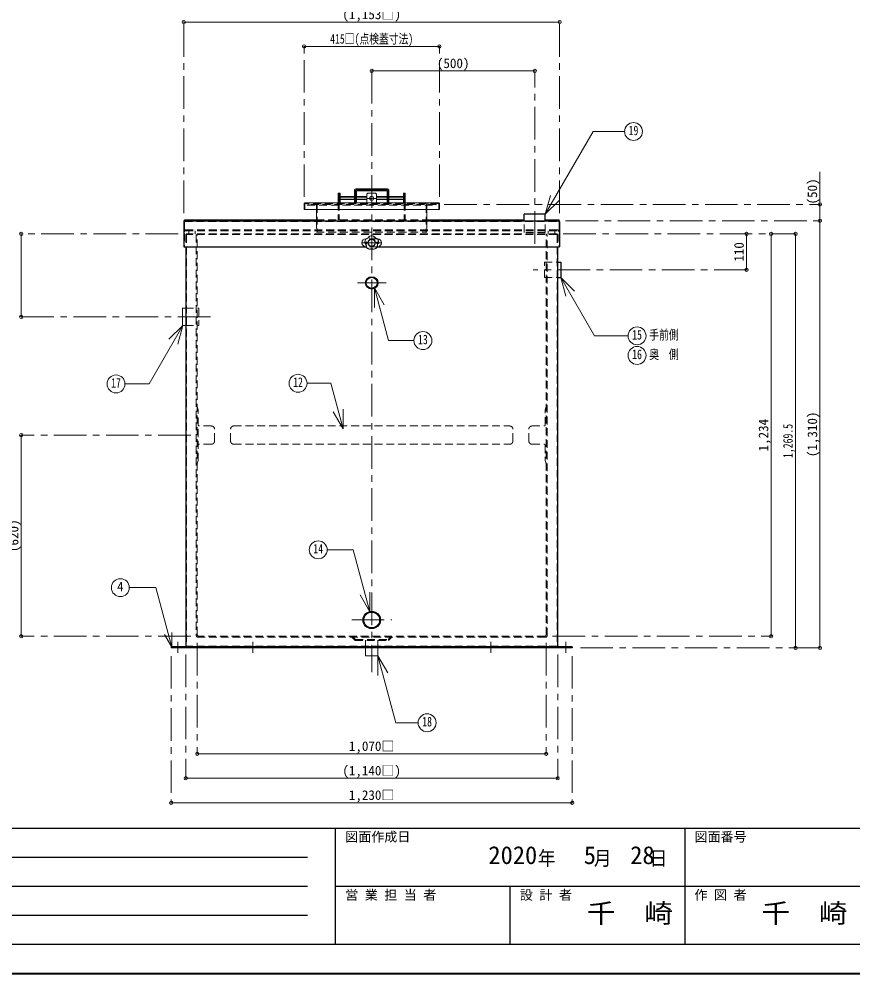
# Model space of a CAD drawing. Units: millimetres at full size, sheet at 1:20; some dimension numbers follow another scale. Extents: x -4246 to 3854, y -2716 to 2904.
# Drawn here: x -1277 to 1280, y -2716 to 212 of the extents above; entities that cross this region are included whole.
import ezdxf
from ezdxf.enums import TextEntityAlignment as Align

# ---------------------------------------------------------------- set-up
doc = ezdxf.new("R2010")
doc.units = ezdxf.units.MM
doc.header["$LTSCALE"] = 20
doc.header["$PDMODE"] = 32
doc.header["$PDSIZE"] = 10
doc.linetypes.add('CHAIN1', pattern=[8, 5, -1, 1, -1])
doc.linetypes.add('DASHED1', pattern=[1.8, 1.2, -0.6])
doc.layers.add('0-0', color=7, linetype='Continuous', lineweight=9)
doc.styles.add('ＭＳ ゴシック', font='')
doc.styles.get('ＭＳ ゴシック').set_extended_font_data('MS Gothic')

msp = doc.modelspace()

# ---------------------------------------------------------------- linework, layer by layer
at = {"layer": '0-0', "color": 4}
for p, q in [((380.9, 203.33), (-772.1, 203.33)), ((11.9, 128.33), (-403.1, 128.33)), ((304.4, 53.33), (-195.6, 53.33)), ((1179.4, -406.17), (1179.4, -256.17)), ((-298.6, -321.17), (-298.6, -351.17)), ((-295.6, -321.17), (-298.6, -321.17)), ((-95.6, -321.17), (-92.6, -321.17)), ((-92.6, -321.17), (-92.6, -351.17)), ((-292.6, -331.67), (-248.6, -331.67)), ((-292.6, -340.67), (-248.6, -340.67)), ((-242.6, -331.67), (-210.6, -331.67)), ((-242.6, -340.67), (-210.6, -340.67)), ((-180.6, -331.67), (-148.6, -331.67)), ((-180.6, -340.67), (-148.6, -340.67)), ((-98.6, -331.67), (-142.6, -331.67)), ((-98.6, -340.67), (-142.6, -340.67)), ((-365.1, -406.17), (-365.1, -371.17)), ((-26.1, -406.17), (-26.1, -371.17)), ((-770.1, -403.17), (-770.1, -406.17)), ((-365.1, -403.17), (-770.1, -403.17)), ((-26.1, -403.17), (271.9, -403.17)), ((336.9, -403.17), (378.9, -403.17)), ((378.9, -403.17), (378.9, -406.17)), ((1179.4, -1716.17), (1179.4, -406.17)), ((-1270.6, -446.67), (-1270.6, -701.17)), ((954.4, -446.67), (954.4, -556.67)), ((1029.4, -1680.67), (1029.4, -446.67)), ((1104.4, -446.67), (1104.4, -1716.17)), ((-1270.6, -1063.67), (-1270.6, -1680.67)), ((-730.6, -2041.17), (339.4, -2041.17)), ((374.9, -2116.17), (-766.1, -2116.17)), ((-810.6, -2191.17), (419.4, -2191.17))]:
    msp.add_line(p, q, dxfattribs=at)
at = {"layer": '0-0', "color": 4, "linetype": 'CHAIN1'}
for p, q in [((-772.1, -383.17), (-772.1, 203.33)), ((380.9, -383.17), (380.9, 203.33)), ((-403.1, -333.17), (-403.1, 128.33)), ((11.9, -333.17), (11.9, 128.33)), ((-195.6, 53.33), (-195.6, -1790.67)), ((304.4, -477.17), (304.4, 53.33)), ((-245.6, -314.17), (-245.6, -351.17)), ((-148.6, -311.17), (-242.6, -311.17)), ((-145.6, -314.17), (-145.6, -351.17)), ((-298.6, -336.17), (-248.6, -336.17)), ((-242.6, -336.17), (-210.6, -336.17)), ((-211.6, -337.47), (-179.6, -337.47)), ((-180.6, -336.17), (-148.6, -336.17)), ((-92.6, -336.17), (-142.6, -336.17)), ((26.9, -356.17), (1179.4, -356.17)), ((398.9, -406.17), (1179.4, -406.17)), ((-789.1, -446.67), (-1270.6, -446.67)), ((391.9, -446.67), (1104.4, -446.67)), ((-227.1, -473.67), (-164.1, -473.67)), ((954.4, -556.67), (299.4, -556.67)), ((-151.6, -596.67), (-239.6, -596.67)), ((-690.6, -701.17), (-1270.6, -701.17)), ((-750.6, -1063.67), (-1270.6, -1063.67)), ((-257.1, -1630.67), (-134.1, -1630.67)), ((-750.6, -1680.67), (-1270.6, -1680.67)), ((-790.6, -1698.17), (-790.6, -1731.17)), ((-560.6, -1698.17), (-560.6, -1731.17)), ((169.4, -1698.17), (169.4, -1731.17)), ((359.4, -1680.67), (1029.4, -1680.67)), ((399.4, -1698.17), (399.4, -1731.17)), ((-730.6, -1700.67), (-730.6, -2041.17)), ((339.4, -1700.67), (339.4, -2041.17)), ((444.4, -1716.17), (1179.4, -1716.17)), ((-810.6, -1741.17), (-810.6, -2191.17)), ((-766.1, -1736.67), (-766.1, -2116.17)), ((374.9, -1736.67), (374.9, -2116.17)), ((419.4, -1741.17), (419.4, -2191.17))]:
    msp.add_line(p, q, dxfattribs=at)
at = {"layer": '0-0', "lineweight": 18}
for p, q in [((336.78, -386.27), (483.32, -132.46)), ((579.9, -132.46), (483.32, -132.46)), ((-295.6, -321.17), (-295.6, -351.17)), ((-295.6, -321.17), (-292.6, -321.17)), ((-292.6, -351.17), (-292.6, -321.17)), ((-248.6, -312.67), (-248.6, -351.17)), ((-147.1, -308.17), (-244.1, -308.17)), ((-242.6, -315.67), (-242.6, -351.17)), ((-241.1, -314.17), (-150.1, -314.17)), ((-210.6, -324.47), (-207.6, -321.47)), ((-183.6, -321.47), (-207.6, -321.47)), ((-183.6, -321.47), (-180.6, -324.47)), ((-148.6, -315.67), (-148.6, -351.17)), ((-142.6, -312.67), (-142.6, -351.17)), ((-95.6, -321.17), (-98.6, -321.17)), ((-98.6, -351.17), (-98.6, -321.17)), ((-95.6, -321.17), (-95.6, -351.17)), ((-401.1, -351.17), (9.9, -351.17)), ((-210.6, -324.47), (-210.6, -351.17)), ((-180.6, -324.47), (-180.6, -351.17)), ((336.78, -386.27), (352.31, -328.32)), ((336.78, -386.27), (379.21, -343.85)), ((-403.1, -353.17), (-403.1, -371.17)), ((11.9, -371.17), (-403.1, -371.17)), ((11.9, -353.17), (11.9, -371.17)), ((-213.1, -461.17), (-212.04, -461.17)), ((-179.17, -461.17), (-178.1, -461.17)), ((384.19, -579.97), (426.62, -622.39)), ((384.19, -579.97), (399.72, -637.92)), ((384.19, -579.97), (487.71, -759.26)), ((-187.03, -612.35), (-157.03, -664.31)), ((-187.03, -612.35), (-187.03, -672.35)), ((-187.03, -612.35), (-143.8, -773.69)), ((-775.6, -674.67), (-775.6, -727.67)), ((-766.1, -674.67), (-775.6, -674.67)), ((-775.03, -727.08), (-878.74, -906.71)), ((-775.03, -727.08), (-817.46, -769.5)), ((-775.03, -727.08), (-790.56, -785.03)), ((-766.1, -727.67), (-775.6, -727.67)), ((590.81, -759.26), (487.71, -759.26)), ((-66.13, -773.69), (-143.8, -773.69)), ((-878.74, -906.71), (-952.45, -906.71)), ((-320.98, -904.61), (-394.04, -904.61)), ((-283.6, -1044.13), (-320.98, -904.61)), ((-283.6, -1044.13), (-313.6, -992.17)), ((-283.6, -1044.13), (-283.6, -984.13)), ((-201.38, -1605.85), (-201.38, -1545.85)), ((-201.38, -1605.85), (-231.38, -1553.89)), ((-808.91, -1713.67), (-808.91, -1668.67)), ((-808.91, -1713.67), (-831.41, -1674.7)), ((-214.6, -1716.17), (-214.6, -1740.67)), ((-176.6, -1716.17), (-176.6, -1740.67)), ((-214.6, -1740.67), (-176.6, -1740.67)), ((-176.67, -1740.58), (-146.67, -1792.54)), ((-176.67, -1740.58), (-176.67, -1800.58)), ((-176.67, -1740.58), (-121.65, -1945.91)), ((-53.17, -1945.91), (-121.65, -1945.91))]:
    msp.add_line(p, q, dxfattribs=at)
at = {"layer": '0-0', "color": 4, "linetype": 'DASHED1'}
for p, q in [((-298.6, -331.67), (-292.6, -331.67)), ((-298.6, -340.67), (-292.6, -340.67)), ((-298.6, -351.17), (-298.6, -403.17)), ((-295.6, -351.17), (-295.6, -403.17)), ((-215.35, -351.17), (-215.35, -353.17)), ((-210.6, -356.17), (-210.6, -350.87)), ((-180.6, -356.17), (-180.6, -350.87)), ((-175.85, -351.17), (-175.85, -353.17)), ((-92.6, -331.67), (-98.6, -331.67)), ((-92.6, -340.67), (-98.6, -340.67)), ((-95.6, -351.17), (-95.6, -403.17)), ((-92.6, -351.17), (-92.6, -403.17)), ((-401.1, -354.17), (-401.1, -371.17)), ((8.9, -353.17), (-400.1, -353.17)), ((-393.1, -356.17), (-393.1, -358.17)), ((1.9, -356.17), (-393.1, -356.17)), ((-393.1, -358.17), (1.9, -358.17)), ((-388.1, -353.17), (-388.1, -356.17)), ((-368.1, -353.17), (-368.1, -356.17)), ((-365.1, -359.17), (-365.1, -371.17)), ((-363.1, -358.17), (-363.1, -441.67)), ((-28.1, -358.17), (-28.1, -441.67)), ((-26.1, -359.17), (-26.1, -371.17)), ((-23.1, -353.17), (-23.1, -356.17)), ((-3.1, -353.17), (-3.1, -356.17)), ((1.9, -356.17), (1.9, -358.17)), ((9.9, -354.17), (9.9, -371.17)), ((-365.1, -403.17), (-26.1, -403.17)), ((-365.1, -406.17), (-365.1, -441.67)), ((-26.1, -406.17), (-26.1, -441.67)), ((-737.1, -446.67), (-737.1, -436.67)), ((345.9, -446.67), (345.9, -436.67)), ((-365.1, -441.67), (-26.1, -441.67)), ((-179.17, -461.17), (-212.04, -461.17)), ((-215.6, -471.92), (-213.1, -470.67)), ((-215.6, -471.92), (-215.6, -475.42)), ((-213.1, -476.67), (-215.6, -475.42)), ((-213.1, -470.67), (-210.6, -471.92)), ((-210.6, -475.42), (-213.1, -476.67)), ((-210.6, -471.92), (-210.6, -475.42)), ((-178.1, -470.67), (-180.6, -471.92)), ((-180.6, -471.92), (-180.6, -475.42)), ((-180.6, -475.42), (-178.1, -476.67)), ((-175.6, -471.92), (-178.1, -470.67)), ((-178.1, -476.67), (-175.6, -475.42)), ((-175.6, -471.92), (-175.6, -475.42)), ((-172.48, -669.55), (-169.42, -674.85)), ((-766.1, -674.67), (-725.6, -674.67)), ((-725.6, -674.67), (-725.6, -727.67)), ((-766.1, -727.67), (-725.6, -727.67)), ((-730.6, -975.67), (-727.6, -985.67)), ((-727.6, -1141.67), (-727.6, -985.67)), ((339.4, -975.67), (336.4, -985.67)), ((336.4, -1032.67), (336.4, -985.67)), ((-687.6, -1035.67), (-724.6, -1035.67)), ((-677.6, -1081.67), (-677.6, -1045.67)), ((286.4, -1081.67), (286.4, -1045.67)), ((296.4, -1035.67), (333.4, -1035.67)), ((-687.6, -1091.67), (-724.6, -1091.67)), ((296.4, -1091.67), (333.4, -1091.67)), ((336.4, -1094.67), (336.4, -1141.67)), ((-730.6, -1151.67), (-727.6, -1141.67)), ((339.4, -1151.67), (336.4, -1141.67)), ((-255.6, -1680.67), (-245.6, -1690.67)), ((-245.6, -1690.67), (-145.6, -1690.67)), ((-214.6, -1716.17), (-214.6, -1690.67)), ((-176.6, -1716.17), (-176.6, -1690.67)), ((-135.6, -1680.67), (-145.6, -1690.67)), ((-134.36, -1683.67), (-144.36, -1693.67)), ((-797.6, -1713.17), (-797.6, -1716.17)), ((-783.6, -1713.17), (-783.6, -1716.17)), ((392.4, -1713.17), (392.4, -1716.17)), ((406.4, -1713.17), (406.4, -1716.17))]:
    msp.add_line(p, q, dxfattribs=at)
at = {"layer": '0-0', "color": 5, "lineweight": 25}
for p, q in [((-772.1, -408.17), (-772.1, -486.17)), ((-770.1, -406.17), (378.9, -406.17)), ((336.9, -386.17), (271.9, -386.17)), ((271.9, -406.17), (271.9, -386.17)), ((336.9, -406.17), (336.9, -386.17)), ((380.9, -408.17), (380.9, -486.17)), ((-772.1, -486.17), (-212.49, -486.17)), ((-766.1, -486.17), (-766.1, -1711.17)), ((-178.71, -486.17), (380.9, -486.17)), ((374.9, -1711.17), (374.9, -486.17)), ((374.9, -533.17), (384.4, -533.17)), ((384.4, -533.17), (384.4, -580.17)), ((374.9, -580.17), (384.4, -580.17)), ((-810.6, -1713.17), (-810.6, -1716.17)), ((419.4, -1713.17), (-810.6, -1713.17)), ((419.4, -1716.17), (-810.6, -1716.17)), ((419.4, -1713.17), (419.4, -1716.17))]:
    msp.add_line(p, q, dxfattribs=at)
at = {"layer": '0-0', "linetype": 'DASHED1', "lineweight": 18}
for p, q in [((-770.1, -409.17), (-770.1, -486.17)), ((-769.1, -408.17), (377.9, -408.17)), ((271.9, -442.17), (271.9, -406.17)), ((336.9, -442.17), (336.9, -406.17)), ((378.9, -409.17), (378.9, -486.17)), ((-767.1, -436.67), (375.9, -436.67)), ((372.9, -433.67), (-764.1, -433.67)), ((-757.1, -446.67), (-757.1, -436.67)), ((365.9, -446.67), (365.9, -436.67)), ((-766.1, -448.67), (-766.1, -486.17)), ((372.9, -446.67), (-764.1, -446.67)), ((-764.1, -449.67), (-764.1, -1710.17)), ((371.9, -448.67), (-763.1, -448.67)), ((-733.6, -448.67), (-733.6, -1678.67)), ((-730.6, -1675.67), (-730.6, -446.67)), ((336.9, -442.17), (271.9, -442.17)), ((339.4, -1675.67), (339.4, -446.67)), ((342.4, -1678.67), (342.4, -448.67)), ((372.9, -449.67), (372.9, -1710.17)), ((374.9, -448.67), (374.9, -486.17)), ((-178.71, -486.17), (-212.49, -486.17)), ((334.4, -533.17), (374.9, -533.17)), ((334.4, -580.17), (334.4, -533.17)), ((334.4, -580.17), (374.9, -580.17)), ((-628.6, -1081.67), (-628.6, -1045.67)), ((-618.6, -1035.67), (227.4, -1035.67)), ((237.4, -1081.67), (237.4, -1045.67)), ((-618.6, -1091.67), (227.4, -1091.67)), ((337.4, -1683.67), (-728.6, -1683.67)), ((334.4, -1680.67), (-725.6, -1680.67)), ((371.9, -1711.17), (-763.35, -1711.17)), ((-746.1, -1711.17), (-746.1, -1713.17)), ((-567.6, -1713.17), (-567.6, -1716.17)), ((-553.6, -1713.17), (-553.6, -1716.17)), ((162.4, -1713.17), (162.4, -1716.17)), ((176.4, -1713.17), (176.4, -1716.17)), ((354.9, -1711.17), (354.9, -1713.17))]:
    msp.add_line(p, q, dxfattribs=at)
at = {"layer": '0-0', "color": 6, "lineweight": 25}
for p, q in [((-4155.6, -2269.03), (3764.4, -2269.03)), ((-307.03, -2626.17), (-307.03, -2269.03)), ((764.4, -2269.03), (764.4, -2626.17)), ((-2249.89, -2358.32), (-392.75, -2358.32)), ((-392.75, -2447.6), (-2249.89, -2447.6)), ((3764.4, -2447.6), (-307.03, -2447.6)), ((228.68, -2626.17), (228.68, -2447.6)), ((-392.75, -2536.89), (-2249.89, -2536.89)), ((3764.4, -2626.17), (-4155.6, -2626.17))]:
    msp.add_line(p, q, dxfattribs=at)
at = {"layer": '0-0', "color": 1, "lineweight": 40}
msp.add_line((3854.4, -2716.17), (-4245.6, -2716.17), dxfattribs=at)
at = {"layer": '0-0', "lineweight": 18}
for points in [[(-201.38, -1605.85), (-252.39, -1415.5), (-332.2, -1415.5)], [(-808.91, -1713.67), (-857.72, -1531.51), (-939.13, -1531.51)]]:
    msp.add_lwpolyline(points, dxfattribs=at)
at = {"layer": '0-0', "color": 4, "linetype": 'DASHED1'}
msp.add_lwpolyline([(-256.85, -1683.67), (-246.85, -1693.67), (-144.36, -1693.67)], dxfattribs=at)
at = {"layer": '0-0', "lineweight": 18}
for centre, radius in [((607.4, -132.46), 27.5), ((-195.6, -337.47), 6), ((-195.6, -473.67), 10.5), ((618.31, -759.26), 27.5), ((-38.63, -773.69), 27.5), ((618.31, -819.26), 27.5), ((-421.54, -904.61), 27.5), ((-979.95, -906.71), 27.5), ((-359.7, -1415.5), 27.5), ((-966.63, -1531.51), 27.5), ((-25.67, -1945.91), 27.5)]:
    msp.add_circle(centre, radius, dxfattribs=at)
at = {"layer": '0-0', "color": 4}
msp.add_circle((-195.6, -473.67), 11.5, dxfattribs=at)
at = {"layer": '0-0', "color": 4, "linetype": 'DASHED1'}
for centre in [(-213.1, -473.67), (-178.1, -473.67)]:
    msp.add_circle(centre, 1.5, dxfattribs=at)
at = {"layer": '0-0', "color": 5, "lineweight": 25}
for centre, radius in [((-195.6, -596.67), 19), ((-195.6, -596.67), 17), ((-195.6, -1630.67), 26.5), ((-195.6, -1630.67), 24.3)]:
    msp.add_circle(centre, radius, dxfattribs=at)
at = {"layer": '0-0', "lineweight": 18}
for centre, radius, start, end in [((-244.1, -312.67), 4.5, 90, 180), ((-241.1, -315.67), 1.5, 90, 180), ((-150.1, -315.67), 1.5, 0, 90), ((-147.1, -312.67), 4.5, 0, 90), ((-401.1, -353.17), 2, 90, 180), ((9.9, -353.17), 2, 0, 90), ((-213.1, -473.67), 12.5, 90, 270), ((-195.6, -473.67), 21.5, 146.5, 177.5), ((-195.6, -473.67), 21, 146.5, 177.5), ((-224.44, -433.98), 29.89, 291.41115, 320.58885), ((-217.35, -443.73), 18.83, 283.0119, 328.9881), ((-195.6, -473.67), 21.5, 74.5, 105.5), ((-195.6, -473.67), 21, 74.5, 105.5), ((-173.85, -443.73), 18.83, 211.0119, 256.9881), ((-166.76, -433.98), 29.89, 219.41115, 248.58885), ((-178.1, -473.67), 12.5, 270, 90), ((-195.6, -473.67), 21, 2.5, 33.5), ((-195.6, -473.67), 21.5, 2.5, 33.5), ((-242.27, -488.84), 29.89, 3.41115, 32.58885), ((-230.8, -485.11), 18.83, 355.0119, 40.9881), ((-195.6, -473.67), 21.5, 218.5, 249.5), ((-195.6, -473.67), 21, 218.5, 249.5), ((-195.6, -522.74), 29.89, 75.41115, 104.58885), ((-195.6, -510.68), 18.83, 67.0119, 112.9881), ((-195.6, -473.67), 21, 290.5, 321.5), ((-195.6, -473.67), 21.5, 290.5, 321.5), ((-160.41, -485.11), 18.83, 139.0119, 184.9881), ((-148.94, -488.84), 29.89, 147.41115, 176.58885)]:
    msp.add_arc(centre, radius, start, end, dxfattribs=at)
at = {"layer": '0-0', "color": 4, "linetype": 'CHAIN1'}
for centre, start, end in [((-242.6, -314.17), 90, 180), ((-148.6, -314.17), 0, 90)]:
    msp.add_arc(centre, 3, start, end, dxfattribs=at)
at = {"layer": '0-0', "color": 4, "linetype": 'DASHED1'}
for centre, radius, start, end in [((-400.1, -354.17), 1, 90, 180), ((-366.1, -359.17), 1, 0, 90), ((-365.1, -358.17), 2, 0, 90), ((-26.1, -358.17), 2, 90, 180), ((-25.1, -359.17), 1, 90, 180), ((8.9, -354.17), 1, 0, 90), ((-724.6, -1032.67), 3, 180, 270), ((-687.6, -1045.67), 10, 0, 90), ((296.4, -1045.67), 10, 90, 180), ((333.4, -1032.67), 3, 270, 0), ((-687.6, -1081.67), 10, 270, 0), ((296.4, -1081.67), 10, 180, 270), ((-724.6, -1094.67), 3, 90, 180), ((333.4, -1094.67), 3, 0, 90)]:
    msp.add_arc(centre, radius, start, end, dxfattribs=at)
at = {"layer": '0-0', "color": 5, "lineweight": 25}
for centre, start, end in [((-770.1, -408.17), 90, 180), ((378.9, -408.17), 0, 90), ((-764.1, -1711.17), 180, 270), ((372.9, -1711.17), 270, 0)]:
    msp.add_arc(centre, 2, start, end, dxfattribs=at)
at = {"layer": '0-0', "linetype": 'DASHED1', "lineweight": 18}
for centre, radius, start, end in [((-769.1, -409.17), 1, 90, 180), ((377.9, -409.17), 1, 0, 90), ((-764.1, -439.67), 6, 90, 180), ((-767.1, -439.67), 3, 90, 180), ((372.9, -439.67), 6, 0, 90), ((375.9, -439.67), 3, 0, 90), ((-764.1, -448.67), 2, 90, 180), ((-763.1, -449.67), 1, 90, 180), ((371.9, -449.67), 1, 0, 90), ((372.9, -448.67), 2, 0, 90), ((-618.6, -1045.67), 10, 90, 180), ((227.4, -1045.67), 10, 0, 90), ((-618.6, -1081.67), 10, 180, 270), ((227.4, -1081.67), 10, 270, 0), ((-728.6, -1678.67), 5, 180, 270), ((-725.6, -1675.67), 5, 180, 270), ((334.4, -1675.67), 5, 270, 0), ((337.4, -1678.67), 5, 270, 0), ((-763.1, -1710.17), 1, 180, 270), ((371.9, -1710.17), 1, 270, 0)]:
    msp.add_arc(centre, radius, start, end, dxfattribs=at)
at = {"layer": '0-0', "color": 1}
for p in [(-772.1, 203.33), (380.9, 203.33), (-403.1, 128.33), (11.9, 128.33), (-195.6, 53.33), (304.4, 53.33), (1179.4, -356.17), (1179.4, -406.17), (-1270.6, -446.67), (954.4, -446.67), (1029.4, -446.67), (1104.4, -446.67), (954.4, -556.67), (-1270.6, -701.17), (-1270.6, -1063.67), (-1270.6, -1680.67), (1029.4, -1680.67), (1104.4, -1716.17), (1179.4, -1716.17), (-730.6, -2041.17), (339.4, -2041.17), (-766.1, -2116.17), (374.9, -2116.17), (-810.6, -2191.17), (419.4, -2191.17)]:
    msp.add_point(p, dxfattribs=at)

# ---------------------------------------------------------------- texts
at = {"layer": '0-0', "style": 'ＭＳ ゴシック'}
for s, height, p in [('(1,153□)', 29.33, (-285.6, 203.33)), ('(500)', 29.33, (4.4, 53.33)), ('4', 29.33, (-976.63, -1551.51)), ('1,070□', 29.33, (-265.6, -2041.17)), ('(1,140□)', 29.33, (-285.6, -2116.17)), ('1,230□', 29.33, (-265.6, -2191.17)), ('図面作成日', 29.33, (-277.03, -2319.03)), ('図面番号', 29.33, (794.4, -2319.03)), ('2020', 54.99, (162.4, -2395.82)), ('5', 54.99, (454.9, -2395.82)), ('28', 54.99, (597.4, -2395.82)), ('営 業 担 当 者', 29.33, (-277.03, -2497.6)), ('設 計 者', 29.33, (258.68, -2497.6)), ('作 図 者', 29.33, (794.4, -2497.6))]:
    msp.add_text(s, height=height, dxfattribs=at).set_placement(p, align=Align.BOTTOM_LEFT)
for s, height, width, p in [('415□(点検蓋寸法)', 29.33, 0.75, (-323.1, 128.33)), ('19', 29.33, 0.75, (592.4, -152.46)), ('13', 29.33, 0.75, (-53.63, -793.69)), ('15', 29.33, 0.75, (603.31, -779.26)), ('手前側', 29.33, 0.75, (655.81, -779.26)), ('16', 29.33, 0.75, (603.31, -839.26)), ('奥\u3000側', 29.33, 0.75, (655.81, -839.26)), ('17', 29.33, 0.75, (-994.95, -926.71)), ('12', 29.33, 0.75, (-436.54, -924.61)), ('14', 29.33, 0.75, (-374.7, -1435.5)), ('18', 29.33, 0.75, (-40.67, -1965.91)), ('千\u3000崎', 58.65, 1.1, (464.4, -2576.89)), ('千\u3000崎', 58.65, 1.1, (1000.11, -2576.89))]:
    msp.add_text(s, height=height, dxfattribs=dict(at, width=width)).set_placement(p, align=Align.BOTTOM_LEFT)
for s, p in [('(50)', (1179.4, -356.17)), ('110', (954.4, -531.67)), ('1,234', (1029.4, -1113.67)), ('(1,310)', (1179.4, -1131.17)), ('(620)', (-1270.6, -1422.17))]:
    msp.add_text(s, height=29.33, rotation=90, dxfattribs=at).set_placement(p, align=Align.BOTTOM_LEFT)
at = {"layer": '0-0', "style": 'ＭＳ ゴシック', "width": 0.75}
msp.add_text('1,269.5', height=29.33, rotation=90, dxfattribs=at).set_placement((1104.4, -1133.92), align=Align.BOTTOM_LEFT)
at = {"layer": '0-0', "insert": (314.4, -2388.32), "char_height": 43.99, "attachment_point": 7, "style": 'ＭＳ ゴシック'}
msp.add_mtext('\\T1.27;\\W0.9;年\\~\\~\\~月\\~\\~\\~日', dxfattribs=at)

doc.saveas('drawing.dxf')
